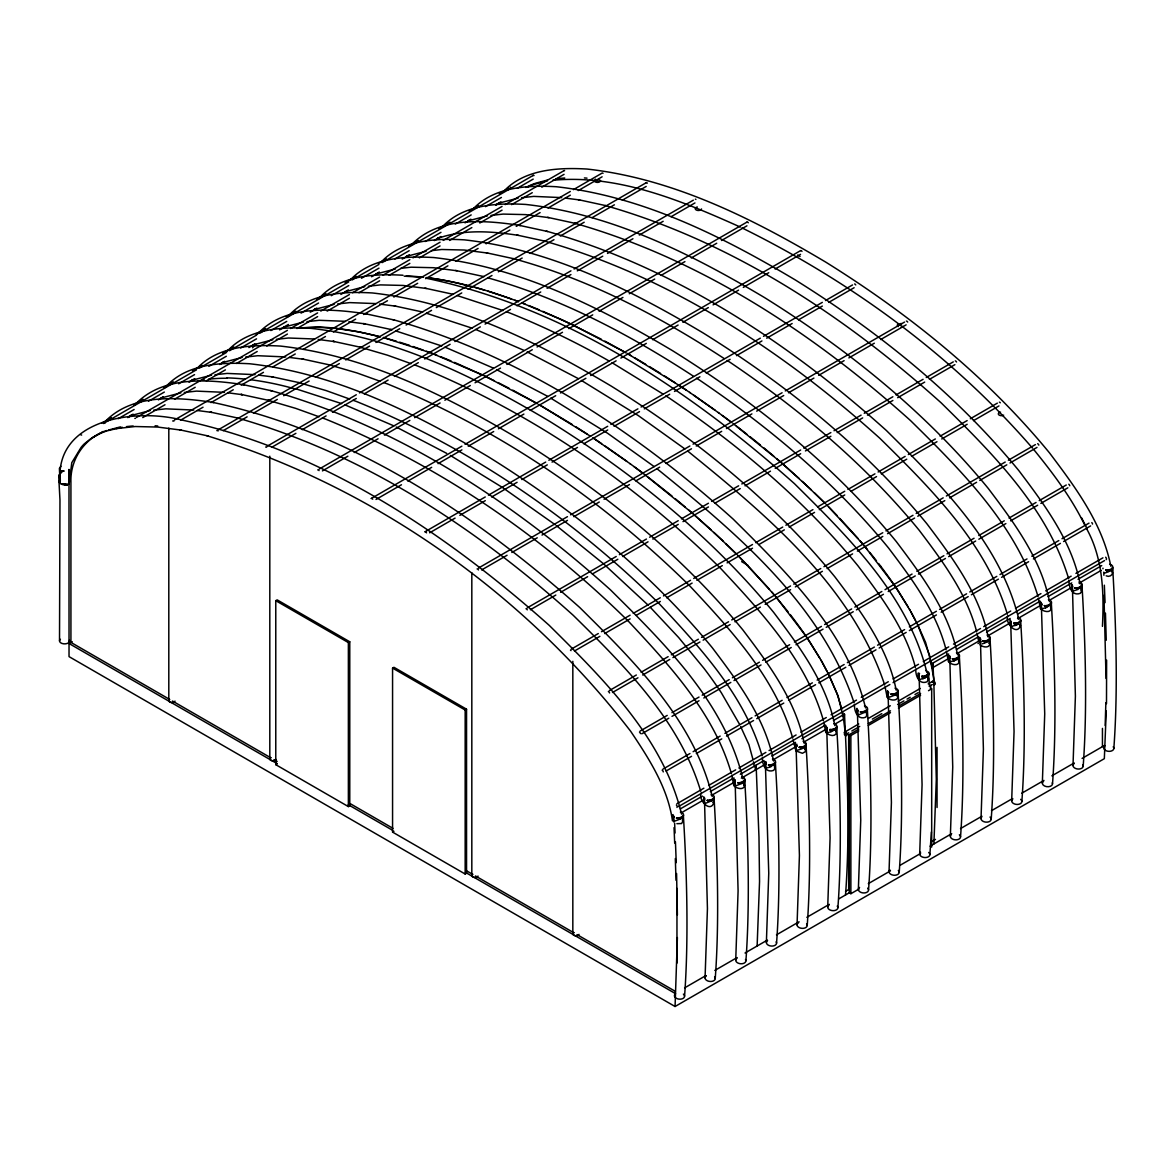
<?xml version="1.0" encoding="UTF-8"?>
<svg xmlns="http://www.w3.org/2000/svg" width="1175" height="1175" viewBox="0 0 1175 1175"><rect width="100%" height="100%" fill="white"/><g stroke="black" fill="none" stroke-linecap="round" stroke-linejoin="round"><path stroke-width="1.5" d="M677.387 937.562L675.067 1006.505L1104.338 758.668L1106.248 710.934M1106.497 703.663L1106.615 660.115M59.543 480.722C57.663 484.482 65.315 485.334 67.401 485.172M1105.161 725.504L1105.866 702.65M684.57 996.224C688.873 937.856 686.714 869.852 683.351 815.23L681.794 817.066L678.283 818.094C683.85 819.269 685.906 813.1 680.354 812.101M705.059 977.953L707.438 908.613L704.427 797.399M715.237 978.525C719.57 920.04 717.323 852.316 714.018 797.517L712.447 799.367L708.951 800.395C714.385 801.585 716.633 795.46 711.125 794.432M735.726 960.239L738.091 890.914L735.095 779.701M745.905 960.812C750.193 902.635 748.034 834.074 744.686 779.818M766.379 942.541L768.758 873.216L765.366 763.104M776.558 943.114C780.861 884.76 778.702 816.743 775.338 762.12L773.782 763.956L770.271 764.984C775.72 766.173 777.953 760.063 772.445 759.021M797.047 924.842L799.426 855.503L796.033 745.405M807.225 925.415C811.514 867.297 809.355 798.574 806.006 744.407M827.714 907.144L830.079 837.804L826.701 727.839M837.893 907.717C842.225 849.158 839.978 781.595 836.673 726.708L835.102 728.544L831.606 729.587C837.041 730.762 839.273 724.652 833.765 723.624M858.367 889.431L860.746 820.106L857.353 709.994M868.545 890.004C872.878 831.665 870.631 763.618 867.326 709.01L865.769 710.846L862.259 711.888C867.708 713.063 869.941 706.953 864.433 705.925M889.034 871.732L891.414 802.393L888.021 692.295M899.213 872.305C903.502 814.011 901.357 745.846 897.994 691.311L896.422 693.147L892.927 694.175C898.478 695.365 900.549 689.152 894.998 688.183M919.687 854.034L922.067 784.694L919.07 673.481M929.88 854.607L931.378 832.018M950.355 836.321L952.734 766.996L949.738 655.782M960.533 836.894C964.866 778.599 962.619 710.317 959.314 655.9M981.022 818.623L983.402 749.298L980.391 638.069M991.201 819.195C995.533 760.71 993.286 692.986 989.982 638.201L988.41 640.037L984.914 641.065C990.349 642.255 992.581 636.145 987.088 635.102M1011.675 800.924L1014.054 731.584L1010.662 621.487M1021.853 801.497C1026.186 743.276 1023.939 674.803 1020.649 620.488M1042.342 783.211L1044.722 713.886L1041.329 603.921M1052.521 783.798C1056.854 725.372 1054.621 657.501 1051.302 602.79L1049.745 604.626L1046.235 605.668C1051.669 606.843 1053.916 600.733 1048.408 599.705M1073.01 765.513L1075.389 696.188L1072.378 584.974M1083.188 766.085C1087.507 707.747 1085.274 639.699 1081.969 585.091L1080.398 586.927L1076.902 587.955C1082.337 589.145 1084.569 583.035 1079.061 581.992M1113.841 748.387C1118.189 689.828 1115.927 622.295 1112.637 567.393L1111.065 569.229L1107.555 570.257C1113.048 571.491 1115.104 565.204 1109.626 564.264M757.126 946.007L759.549 881.47L758.977 837.055L756.112 765.16L755.672 769.787L755.026 768.891M845.515 894.983C850.039 834.793 847.381 774.34 844.487 714.136L833.428 720.51M933.89 843.958L936.313 779.422L933.728 678.122L929.469 654.989L917.675 624.806M703.884 800.909L703.619 796.87M918.527 676.991L918.263 672.952M979.832 641.433L979.583 637.54M744.377 783.549L744.642 780.127L741.528 782.858L737.768 782.697L742.218 783.167M1051.008 606.52L1051.258 603.098L1048.159 605.83L1044.399 605.668L1048.849 606.138M703.443 800.366L704.501 803.039M734.111 782.668L735.109 785.282M796.43 749.87L795.842 745.567M827.141 732.231L826.48 727.913M858.176 715.134L857.133 710.214M888.476 696.819L887.801 692.516M919.129 679.121L918.468 674.817M844.487 714.136L844.047 718.762L843.4 717.866M948.636 653.99L932.862 663.097L932.436 667.738L930.189 659.792M713.974 797.854L710.875 800.557L707.1 800.395L711.565 800.865M989.923 638.539L986.824 641.227L983.064 641.08L987.529 641.535M1020.605 620.914L1017.491 623.528L1013.731 623.367L1018.182 623.837M673.158 816.434L673.833 820.737M1010.456 621.707L1011.073 625.952M1041.109 603.994L1041.212 607.416M1071.776 586.296L1072.819 591.216M59.058 482.014L60.351 480.032M60.542 471.748L58.75 477.006L60.542 471.748L58.75 477.006L59.969 500.007L59.514 640.948M60.322 479.797L60.175 482.161C54.373 419.049 135.11 407.901 181.552 419.974C321.039 449.687 444.003 531.717 549.166 625.306C603.289 679.018 663.023 737.577 681.573 814.143M673.716 817.359L673.216 818.637L672.952 814.569M703.884 800.939L704.368 799.661M713.24 802.496L713.666 801.423L713.181 802.672M735.036 781.962L734.537 783.24L734.287 779.172M743.907 784.797L744.318 783.725L743.834 784.973M765.703 764.249L765.204 765.527L764.94 761.473M774.575 767.099L775.294 762.428L772.195 765.145L768.435 764.998L772.886 765.454M796.356 746.551L795.872 747.829L795.607 743.76M805.227 749.386L805.962 744.715L802.863 747.447L799.088 747.285L803.553 747.755M827.024 728.852L826.524 730.13L826.275 726.062M857.691 711.139L857.192 712.417L856.928 708.363M866.562 713.989L867.282 709.318L864.183 712.05L860.423 711.888L864.873 712.344M888.344 693.441L887.859 694.719L887.595 690.65M918.512 677.02L919.012 675.742M927.883 678.577L928.617 673.907L925.503 676.638L921.743 676.477L926.194 676.947M949.679 658.029L949.18 659.307L948.915 655.253M989.203 643.18L989.629 642.093L989.13 643.357M1010.999 622.633L1010.5 623.91L1010.25 619.842M1019.871 625.467L1020.282 624.395L1019.797 625.643M1041.667 604.934L1041.168 606.212L1040.903 602.143M1072.32 587.221L1071.82 588.499L1071.571 584.445M1081.191 590.07L1081.925 585.4L1078.812 588.117L1075.052 587.97L1079.517 588.425M774.501 767.275L774.766 765.498L775.236 767.598L773.737 770.345C765.366 773.502 762.223 764.029 762.413 757.567M805.169 749.562L805.418 747.799L805.462 751.589L802.422 753.293L795.93 750.913L793.081 739.868M866.489 714.165L866.753 712.403L867.223 714.488L865.725 717.235C857.398 720.393 854.269 710.904 854.401 704.457M927.809 678.753L928.074 676.991L928.544 679.091L927.046 681.838C918.688 684.996 915.545 675.508 915.736 669.06M958.477 661.055L959.27 656.208L956.171 658.94L952.411 658.778L956.861 659.248M1050.523 607.769L1050.949 606.697M1081.118 590.247L1081.705 589.644M62.422 470.94L64.096 471.043L61.952 471.087L63.435 471.028L61.364 471.572L60.16 473.877L62.378 470.749M60.248 480.428L60.072 482.514L59.396 468.414L60.938 466.255M744.686 779.774L743.114 781.654L739.618 782.697C744.979 783.916 747.212 777.747 741.778 776.734M806.006 744.377L804.434 746.257L800.939 747.285C806.3 748.519 808.532 742.336 803.112 741.322M959.314 655.856L957.757 657.736L954.247 658.778C959.623 659.998 961.855 653.829 956.421 652.815M1020.649 620.459L1019.078 622.339L1015.567 623.367C1020.943 624.601 1023.175 618.417 1017.741 617.404M766.232 761.929L765.997 763.912L764.94 762.296M796.9 744.216L796.665 746.213L795.607 744.597M919.041 674.45L919.54 673.407M765.189 763.265L766.071 768.039M958.242 658.602L958.11 657.501M103.841 422.956C130.675 393.39 176.294 396.944 212.22 402.276L213.703 402.599M134.493 405.243C161.342 375.677 206.962 379.231 242.873 384.577L244.356 384.901M165.161 387.544C185.665 363.839 220.665 362.106 249.702 363.765C335.815 373.356 415.083 413.159 488.594 456.928C571.975 508.907 649.746 571.476 712.241 647.675C738.018 681.823 765.116 718.131 773.561 761.047M195.828 369.846C216.317 346.14 251.318 344.392 280.37 346.067C366.483 355.658 445.751 395.461 519.262 439.23C602.643 491.209 680.413 553.763 742.908 629.976C768.685 664.125 795.783 700.432 804.229 743.334M226.481 352.133C246.985 328.427 281.985 326.694 311.022 328.354C397.15 337.959 476.404 377.762 549.915 421.517C633.31 473.51 711.066 536.064 773.576 612.278C799.352 646.426 826.436 682.734 834.882 725.636M257.149 334.434C283.998 304.868 329.617 308.423 365.528 313.754L367.011 314.077M287.816 316.736C308.305 293.03 343.306 291.297 372.358 292.957C458.47 302.548 537.739 342.351 611.25 386.12C694.631 438.099 772.401 500.668 834.896 576.866C860.673 611.015 887.757 647.322 896.217 690.224M318.469 299.037C338.973 275.317 373.973 273.584 403.01 275.244M350.106 280.179C370.962 257.56 404.993 255.915 433.678 257.545C519.791 267.151 599.059 306.939 672.57 350.708C755.951 402.702 833.721 465.256 896.217 541.469C921.993 575.618 949.092 611.925 957.537 654.827M380.773 262.466C401.615 239.862 435.646 238.202 464.345 239.847C550.458 249.438 629.727 289.241 703.238 333.01C786.618 384.989 864.389 447.558 926.884 523.756C952.661 557.905 979.744 594.212 988.204 637.129M411.441 244.767C438.745 216.479 483.219 219.96 518.836 225.248L520.319 225.571M442.094 227.069C462.95 204.45 496.981 202.805 525.666 204.435C611.778 214.041 691.047 253.829 764.558 297.598C847.939 349.592 925.709 412.146 988.204 488.359C1013.981 522.508 1041.079 558.815 1049.525 601.717M472.761 209.356C493.603 186.752 527.634 185.107 556.333 186.737C642.446 196.328 721.714 236.131 795.225 279.9C878.606 331.893 956.377 394.447 1018.872 470.646C1044.648 504.795 1071.732 541.102 1080.178 584.019M503.429 191.657C524.27 169.053 558.301 167.393 586.986 169.038C673.113 178.629 752.367 218.433 825.878 262.201C909.274 314.18 987.029 376.749 1049.539 452.948C1075.301 487.096 1102.4 523.404 1110.845 566.306M255.959 344.334L254.769 345.435A101.079 58.353 60 0 0 252.522 347.815M59.969 472.835L61.364 471.572M712.946 800.219L705.382 803.392M804.934 747.109L803.788 747.902M834.514 730.145L835.587 729.411M866.254 711.712L858.69 714.885M1111.55 570.081L1110.404 570.874M681.133 818.711L674.714 821.105M742.453 783.299L736.035 785.693M957.17 659.337L950.678 661.775M987.822 641.638L984.165 643.239M1018.49 623.925L1011.998 626.363M103.15 431.489L90.695 438.774L84.321 443.842A101.079 58.353 60 0 0 81.031 447.499L71.763 462.715L69.09 484.32L68.987 469.413L69.031 656.619L675.067 1006.505M101.828 423.176L111.375 417.668M133.627 404.817L143.174 399.309M163.839 387.368L173.386 381.86M192.45 370.845L201.997 365.337M222.662 353.411L233.796 346.978M256.047 334.126L265.594 328.618M286.259 316.692L295.806 311.184M316.472 299.258L326.004 293.75M345.083 282.734L356.216 276.301M378.482 263.45L386.428 258.867M408.68 246.016L418.227 240.508M438.892 228.567L450.025 222.148M469.104 211.133L478.636 205.625M499.302 193.684L508.848 188.176M103.899 423.25L196.122 370.007M199.295 368.172L226.334 352.559M229.507 350.723L256.532 335.125M259.719 333.289L348.755 281.882M351.927 280.047L378.952 264.448M382.139 262.613L533.186 175.398M118.234 418.682L134.126 409.502M148.447 401.248L164.338 392.068M178.644 383.799L194.551 374.619M208.856 366.365L226.349 356.26M240.655 348.006L256.547 338.826M270.867 330.557L286.759 321.377M301.064 313.123L318.557 303.018M331.277 295.689L348.769 285.584M361.489 278.24L378.982 268.15M394.873 258.97L409.179 250.701M425.086 241.521L440.978 232.342M455.298 224.087L471.19 214.907M485.495 206.638L501.402 197.459M517.294 188.279L533.2 179.099M128.398 416.905L133.127 414.173M159.962 398.678L163.119 396.856M189.953 381.376L194.683 378.644M219.931 364.059L224.675 361.327M251.494 345.832L254.652 344.011M282.088 328.133L288.404 324.491M313.666 309.906L316.809 308.085M340.882 294.455L348.373 289.873M376.176 273.848L379.334 272.027M406.168 256.547L409.326 254.725M436.145 239.23L440.889 236.498M467.709 221.003L470.867 219.182M496.114 204.597L500.858 201.865M136.359 417.551L287.405 330.351M290.577 328.515L317.603 312.917M320.79 311.081L349.401 294.558M352.588 292.722L379.613 277.109M382.8 275.273L409.825 259.675M412.998 257.839L440.038 242.241M443.21 240.405L502.033 206.433M505.221 204.597L564.044 170.639M142.733 417.58L164.999 404.743M174.532 399.236L195.197 387.295M206.33 380.876L225.409 369.861M236.542 363.428L257.207 351.501M266.754 345.993L287.42 334.053M296.952 328.545L317.632 316.618M327.164 311.111L349.43 298.259M358.963 292.751L379.628 280.81M389.175 275.303L409.84 263.376M419.372 257.868L440.052 245.942M449.584 240.434L471.851 227.583M479.797 222.986L502.048 210.134M511.595 204.626L532.26 192.7M541.807 187.192L564.059 174.341M174.414 420.033L570.301 191.466M573.473 189.63L602.085 173.107A1.601 0.925 60 0 1 603.054 173.298M180.788 420.062L203.04 407.211M210.986 402.614L233.252 389.762M241.198 385.18L263.464 372.328M272.997 366.82L295.263 353.969M303.209 349.372L325.46 336.52M333.421 331.938L355.673 319.086M363.618 314.503L387.471 300.727M393.831 297.055L417.683 283.293M425.629 278.695L447.895 265.844M455.841 261.261L478.093 248.41M486.053 243.812L509.891 230.05M516.251 226.378L540.103 212.602M548.049 208.019L570.316 195.167M578.262 190.57L602.114 176.808M218.491 429.668L646.177 182.742M223.279 430.608L247.117 416.846M253.477 413.174L277.329 399.397M283.689 395.725L309.128 381.038M315.488 377.366L339.34 363.604M345.7 359.932L369.537 346.155M375.897 342.483L399.75 328.721M406.109 325.049L431.548 310.362M436.322 307.6L461.76 292.928M468.12 289.256L491.972 275.479M498.332 271.807L522.17 258.045M530.131 253.447L553.968 239.685M560.328 236.013L584.181 222.237M592.127 217.654L614.393 204.803M622.339 200.205L646.191 186.443M267.254 446.162L356.289 394.756M359.462 392.92L570.933 270.838M574.105 269.002L693.353 200.161M272.042 447.117L295.894 433.34M302.254 429.668L326.092 415.906M332.452 412.234L356.304 398.457M364.25 393.875L388.103 380.098M394.462 376.426L418.315 362.664M424.674 358.992L450.113 344.304M454.887 341.558L480.325 326.87M485.084 324.109L510.523 309.422M516.883 305.75L540.735 291.988M547.095 288.316L570.947 274.539M577.307 270.867L602.746 256.179M607.504 253.433L632.943 238.745M639.303 235.073L663.155 221.297M671.101 216.714L694.954 202.952M319.233 469.031L746.918 222.119M322.435 470.896L347.873 456.208M354.218 452.537L378.071 438.774M384.431 435.103L409.869 420.415M414.643 417.668L440.082 402.981M444.855 400.22L470.294 385.532M475.053 382.786L500.491 368.098M506.851 364.426L532.29 349.739M537.063 346.978L562.502 332.29M568.862 328.618L592.714 314.856M599.074 311.184L622.926 297.422M629.286 293.75L654.71 279.062M661.07 275.391L684.922 261.614M691.282 257.942L716.721 243.254M721.494 240.508L746.933 225.82M72.218 641.668L69.031 643.503L276.859 763.486M371.241 498.494L461.863 446.177M465.05 444.341L800.513 250.657M376.029 499.448L401.468 484.761M407.828 481.089L431.68 467.327M438.04 463.655L461.893 449.878M468.252 446.206L493.691 431.519M498.45 428.772L523.888 414.085M530.248 410.413L555.687 395.725M560.46 392.964L585.899 378.277M590.673 375.53L616.111 360.843M620.885 358.081L646.309 343.394M652.668 339.722L678.107 325.049M682.881 322.288L708.319 307.6M713.093 304.854L738.532 290.166M743.305 287.405L768.744 272.718M775.103 269.046L800.542 254.358M275.772 600.675L277.168 599.867L349.768 641.785L349.768 805.8L348.373 806.593L275.772 764.675L275.772 600.675L348.373 642.578L349.768 641.785M424.851 531.849L485.26 496.966M488.447 495.13L545.685 462.083M548.857 460.248L607.695 426.29M610.868 424.454L637.893 408.856M641.08 407.02L760.313 338.165M763.5 336.329L822.324 302.372M825.511 300.536L852.536 284.938M429.639 532.804L455.077 518.116M459.851 515.355L485.29 500.668M491.649 496.996L517.088 482.308M521.847 479.562L547.286 464.874M552.059 462.113L577.498 447.425M583.857 443.753L607.71 429.991M614.07 426.319L639.508 411.632M644.267 408.885L669.706 394.198M674.479 391.437L699.918 376.749M706.278 373.077L730.13 359.315M736.49 355.643L761.929 340.956M766.702 338.194L792.141 323.507M798.501 319.835L822.338 306.073M828.698 302.401L854.137 287.713M478.416 568.083L567.452 516.677M570.624 514.841L689.872 446.001M693.059 444.165L782.095 392.758M785.267 390.923L904.515 322.082M481.618 569.948L507.057 555.261M511.815 552.5L537.254 537.812M542.028 535.066L567.466 520.378M573.826 516.706L599.265 502.019M604.038 499.258L629.477 484.57M635.837 480.898L659.689 467.136M666.049 463.464L691.488 448.777M696.246 446.03L721.685 431.343M726.458 428.581L751.897 413.894M756.671 411.147L783.696 395.534M788.469 392.788L813.908 378.1M818.667 375.339L844.105 360.652M848.879 357.905L874.317 343.218M880.677 339.546L906.116 324.858M392.567 668.09L393.948 667.297L466.548 709.201L466.548 873.216L465.168 874.024L392.567 832.106L392.567 668.09L465.168 710.008L466.548 709.201M527.178 607.886L616.214 556.48M619.401 554.644L646.426 539.046M649.613 537.21L678.225 520.687M681.412 518.851L708.437 503.238M711.609 501.402L738.634 485.804M741.822 483.968L800.645 450.01M803.832 448.174L830.857 432.562M834.03 430.726L861.069 415.127M864.242 413.292L892.868 396.768M896.04 394.932L923.065 379.319M926.252 377.483L953.277 361.885M530.38 609.752L555.819 595.064M560.592 592.317L587.617 576.705M592.391 573.958L617.83 559.271M622.603 556.509L648.027 541.822M652.801 539.075L678.239 524.388M683.013 521.627L708.452 506.939M714.811 503.267L740.25 488.58M745.023 485.833L770.462 471.146M775.221 468.399L800.66 453.712M805.433 450.95L830.872 436.263M837.232 432.591L862.67 417.903M867.444 415.157L892.882 400.469M897.656 397.708L924.681 382.11M929.44 379.349L954.878 364.661M275.772 764.675L277.168 763.882M571.256 649.143L598.295 633.545M601.468 631.709L630.094 615.186M633.266 613.35L660.291 597.752M663.478 595.916L690.503 580.303M693.691 578.467L752.514 544.51M755.687 542.674L782.726 527.061M785.899 525.225L812.924 509.627M817.697 506.866L844.722 491.268M847.909 489.432L874.934 473.833M878.107 471.998L905.147 456.385M908.319 454.549L935.344 438.951M940.118 436.189L967.143 420.591M970.33 418.755L997.355 403.143M574.457 651.009L599.896 636.336M604.67 633.575L630.108 618.887M636.468 615.215L660.321 601.453M666.68 597.781L692.119 583.094M696.878 580.332L722.317 565.645M727.09 562.898L752.529 548.211M758.888 544.539L784.327 529.852M789.101 527.09L814.539 512.403M819.298 509.656L844.737 494.969M851.097 491.297L876.535 476.609M881.309 473.863L906.748 459.175M911.521 456.414L936.96 441.727M941.733 438.98L967.172 424.293M973.532 420.621L998.97 405.933M609.311 690.621L636.336 675.008M641.109 672.262L668.134 656.649M671.322 654.813L698.347 639.215M701.519 637.379L728.559 621.766M731.731 619.93L790.555 585.972M793.742 584.137L820.767 568.524M823.954 566.702L882.777 532.73M885.95 530.894L912.99 515.296M916.162 513.46L943.187 497.847M946.374 496.012L1005.198 462.054M1008.37 460.218L1035.41 444.605M612.513 692.486L637.952 677.799M642.71 675.038L669.75 659.439M672.923 657.603L699.947 641.991M703.135 640.155L730.16 624.557M734.933 621.795L760.372 607.108M765.145 604.361L790.584 589.674M795.343 586.913L822.382 571.314M827.141 568.568L852.58 553.88M857.353 551.119L882.792 536.432M887.566 533.685L914.591 518.072M917.763 516.236L944.803 500.638M949.562 497.877L976.601 482.279M979.774 480.443L1006.799 464.83M1009.986 462.994L1037.011 447.396M392.567 832.106L393.948 831.312M640.169 731.026L667.209 715.413M671.968 712.667L699.008 697.054M702.18 695.218L729.205 679.62M732.392 677.784L759.417 662.171M762.604 660.335L789.629 644.737M794.403 641.976L821.428 626.378M824.6 624.542L851.64 608.944M854.812 607.108L881.837 591.495M885.025 589.659L912.05 574.061M916.823 571.3L943.848 555.702M947.021 553.866L974.06 538.253M978.819 535.506L1004.258 520.819M1009.031 518.058L1036.056 502.459M1039.243 500.623L1066.268 485.011M641.785 733.802L668.81 718.204M671.997 716.368L699.022 700.755M703.796 698.009L730.821 682.396M733.993 680.56L761.033 664.962M765.792 662.201L791.23 647.513M796.004 644.767L823.029 629.154M826.216 627.318L853.241 611.72M856.413 609.884L883.453 594.286M888.212 591.524L915.252 575.926M918.424 574.09L945.449 558.477M948.636 556.642L975.661 541.043M978.848 539.207L1005.873 523.595M1010.647 520.848L1037.672 505.235M1040.844 503.399L1067.869 487.801M662.92 769.14L689.945 753.527M693.118 751.692L720.158 736.093M724.916 733.347L751.956 717.734M755.128 715.898L782.153 700.3M786.927 697.539L812.366 682.851M817.139 680.105L844.164 664.492M847.351 662.656L874.376 647.058M877.549 645.222L904.588 629.609M909.347 626.863L936.387 611.25M939.559 609.414L966.584 593.816M969.772 591.98L996.797 576.382M999.969 574.546L1027.009 558.933M1031.767 556.186L1058.807 540.573M1061.98 538.738L1089.005 523.139M666.107 771.006L691.546 756.318M696.32 753.557L721.758 738.884M726.532 736.123L753.557 720.525M756.744 718.689L783.769 703.076M788.543 700.329L815.567 684.717M818.74 682.881L845.78 667.283M848.952 665.447L875.977 649.834M879.164 647.998L906.189 632.4M909.362 630.564L936.402 614.951M941.16 612.204L968.2 596.606M971.373 594.77L998.398 579.158M1001.585 577.322L1028.61 561.723M1033.383 558.962L1060.408 543.364M1063.595 541.528L1090.62 525.915M676.844 803.817L703.869 788.205M708.643 785.458L735.668 769.845M738.855 768.009L765.88 752.411M769.052 750.575L796.092 734.962M800.851 732.216L826.289 717.528M831.063 714.782L856.502 700.094M861.275 697.333L888.3 681.735M893.073 678.974L918.512 664.286M923.286 661.54L948.71 646.852M953.483 644.091L980.508 628.493M983.695 626.657L1010.72 611.044M1015.494 608.298L1040.933 593.61M1045.706 590.849L1071.145 576.161M1075.903 573.415L1102.943 557.817M678.445 806.593L889.901 684.511M893.088 682.675L1104.544 560.592M680.34 808.885L702.444 796.136M710.332 791.568L734.008 777.909M740.323 774.266L763.985 760.592M771.887 756.039L795.548 742.365M801.864 738.722L825.54 725.063M956.538 649.437L978.628 636.674M986.515 632.121L1010.192 618.447M1018.079 613.893L1040.183 601.145M1048.071 596.577L1071.747 582.918M1078.048 579.275L1101.724 565.601M681.368 812.777L703.472 800.028M711.36 795.46L733.45 782.712M741.337 778.158L765.013 764.484M772.915 759.931L796.577 746.257M804.478 741.704L826.568 728.955M834.456 724.387L843.929 718.924M932.304 667.899L948.093 658.793M957.552 653.329L979.656 640.566M987.543 636.013L1009.633 623.249M1017.535 618.696L1041.197 605.037M1049.099 600.469L1071.189 587.72M1079.076 583.167L1101.181 570.404M977.997 643.548L981.14 641.726M844.531 732.187L858.734 723.976M868.207 718.512L890.297 705.764M898.185 701.196L920.289 688.447M928.177 683.894L932.906 681.162M848.673 732.789L845.515 734.61L842.637 711.933M851.831 730.967L859.718 726.414M872.349 719.115L881.808 713.651M897.597 704.545L903.913 700.902M907.056 699.081L910.214 697.26M914.958 694.513L918.116 692.692M929.161 686.317L932.318 684.496M858.808 889.137L850.876 893.705L849.305 892.794L849.305 734.61L858.808 729.117M868.31 723.638L890.488 710.831M898.42 706.248L920.598 693.441M849.305 734.61L850.876 735.521L858.808 730.953M868.31 725.46L890.488 712.652M898.405 708.084L920.598 695.277M928.514 690.694L931.687 688.873L931.687 847.058L930.101 846.147M845.515 891.34L848.673 889.519L848.673 734.61M930.732 842.137L935.476 839.405M684.599 987.881L705.837 975.617M714.811 970.433L737.077 957.581M745.023 952.998L767.275 940.147M776.469 934.845L799.073 921.788M806.843 917.308L829.286 904.353M838.832 898.846L849.951 892.413M931.041 845.603L951.706 833.663M960.518 828.581L981.918 816.228M991.45 810.721L1012.453 798.589M1021.663 793.287L1043.929 780.435M1051.875 775.838L1074.126 762.986M1082.087 758.404L1104.338 745.552M868.31 883.644L890.488 870.837M899.991 865.343L920.598 853.461M495.644 205.155L500.007 202.776L498.508 203.231L518.131 198.134M464.992 222.853L469.339 220.474L467.856 220.929L487.463 215.833M434.324 240.567L438.686 238.187L437.188 238.628C463.185 229.066 491.532 231.167 518.395 235.367M402.217 259.058L408.019 255.886L406.521 256.341L426.143 251.244M371.55 276.757L377.351 273.584L375.868 274.039L395.476 268.943M310.229 312.168L316.031 308.996L314.533 309.436L334.155 304.354M279.562 329.867L285.363 326.694L283.88 327.149L303.488 322.053M248.894 347.565L254.711 344.392M219.696 364.485L224.043 362.106L222.545 362.546L242.167 357.45M189.028 382.183L193.376 379.804L191.892 380.259L211.5 375.163M158.361 399.882L162.723 397.502L161.225 397.958L180.847 392.861M127.708 417.595L132.055 415.216L130.557 415.656L150.18 410.56M527.428 187.222L532.187 184.886L547.477 180.818M106.705 430.535C84.894 437.688 70.118 459.131 70.926 482.029L70.926 642.402L169.288 699.198M60.88 472.218L63.435 471.028M1108.833 571.652L1104.838 573.033M1078.165 589.365L1073.318 590.966M1045.544 607.827L1047.498 607.064M830.901 731.746L832.869 730.982M769.581 767.143L771.549 766.394M802.202 748.681L797.37 750.282M1045.53 607.769L1042.666 608.665M982.197 643.841L984.195 643.18M830.887 731.687L828.023 732.583M769.566 767.099L766.702 767.995M345.2 291.738L364.823 286.641M253.213 344.848L272.835 339.751M108.408 430.079L120.291 426.922M920.01 679.473L926.429 677.079L927.574 675.375M889.357 697.186L895.776 694.792L896.907 693.088M547.33 180.113L535.859 183.153A206.271 119.086 60 0 0 525.827 187.457M198.105 380.994L200.117 380.568M202.173 380.186L204.259 379.833M122.185 427.215L106.587 430.99A206.271 119.086 60 0 0 92.091 437.849M67.342 483.924L62.892 484.188M555.746 178.776L564.749 177.998M521.597 197.738L533.758 196.387L561.723 197.62M490.944 215.451L503.091 214.085L525.651 214.614L549.048 217.669M431.357 250.657L441.771 249.497L464.331 250.025L487.728 253.08L486.244 252.757L514.753 258.941L513.313 258.632C588.807 279.107 658.852 315.899 724.079 358.493M400.69 268.355L411.103 267.195L433.663 267.724L457.075 270.779M368.289 286.259L380.436 284.893L403.01 285.437L426.407 288.477M337.622 303.958L349.783 302.607L375.941 303.605M306.969 321.656L319.115 320.305L345.274 321.304M276.301 339.369L288.448 338.003L314.621 339.002M245.648 357.068L257.795 355.717L285.76 356.95M214.981 374.766L227.127 373.415L255.093 374.649M208.533 379.231L212.969 378.776A353.073 203.848 60 0 1 222.251 378.277L227.113 378.232M184.313 392.479L196.475 391.113L224.425 392.347M153.661 410.178L165.807 408.827L193.772 410.06M126.474 426.613L130.895 426.158A353.073 203.848 60 0 1 133.172 425.982M116.046 428.655L135.14 426.525L157.7 427.054L181.112 430.109L179.613 429.786L208.122 435.969M552.793 180.274C618.373 174.135 681.691 200.822 740.309 227.054M299.111 327.957L317.97 327.238M300.08 327.869L315.825 327.208L335.169 328.339M1110.169 570.727L1105.793 570.272L1109.479 570.418L1112.108 568.906C1113.048 566.232 1111.902 575.383 1112.049 570.771C1114.164 574.443 1109.479 577.674 1106.174 575.823M895.541 694.645L891.149 694.19L894.851 694.337L897.95 691.62L897.215 696.276L897.406 694.689C900.094 701.284 889.872 701.387 887.184 697.142M834.206 730.057L829.829 729.602L833.516 729.748L836.145 728.236C837.085 725.562 835.939 734.713 836.086 730.101L836.174 733.788C833.56 737.312 828.463 734.83 825.863 732.554M683.307 815.641L680.207 818.255L676.447 818.108L680.898 818.564M404.215 276.184L423.558 277.315M62.804 484.144L65.154 484.262L61.893 484.012M426.011 277.579C457.78 281.31 488.653 290.475 518.542 301.623M336.402 328.457L358.801 331.864L379.246 336.447M565.322 198.09L579.716 199.97M379.54 304.075L395.74 306.176M348.887 321.774L365.087 323.889L363.589 323.566L392.097 329.749L390.658 329.441M318.219 339.472L334.42 341.587L332.936 341.264L361.43 347.447M289.358 357.42L303.752 359.286M258.691 375.119L273.099 376.999M228.038 392.817L242.432 394.697L240.948 394.374L269.442 400.558L268.003 400.249L295.571 408.327L319.071 416.772M197.371 410.516L211.764 412.396L210.281 412.072L238.789 418.271L237.35 417.947C363.677 453.917 476.301 528.148 573.253 615.333C624.498 665.799 679.591 720.525 700.726 791.23M799.162 747.3L801.321 747.785M578.232 199.647L606.726 205.831M547.565 217.346L576.073 223.529M546.272 231.211L547.712 231.519C675.126 267.768 788.704 342.645 886.449 430.564C940.573 484.291 1000.322 542.85 1018.857 619.416M518.836 225.248L547.712 231.519M516.912 235.044L545.406 241.242M455.577 270.456L484.085 276.639M426.848 278.358C566.335 308.056 689.299 390.1 794.462 483.674C848.585 537.386 908.334 595.96 926.869 672.526M424.924 288.154L453.418 294.352M394.257 305.867L422.765 312.051M392.964 319.718L394.403 320.026C521.817 356.275 635.381 431.152 733.141 519.086C787.265 572.798 846.999 631.372 865.549 707.938M365.528 313.754L394.403 320.026M302.269 358.963L330.777 365.161M271.601 376.676L300.11 382.859M270.309 390.526L271.748 390.834C399.162 427.083 512.741 501.975 610.501 589.894C664.609 643.606 724.358 702.18 742.894 778.746M242.873 384.577L271.748 390.834M212.22 402.276C351.707 431.974 474.671 514.018 579.833 607.592C633.942 661.305 693.691 719.878 712.241 796.444M768.509 765.013L770.741 765.513M737.841 782.712L740.074 783.226M707.174 800.41L709.406 800.924M676.55 818.123L678.753 818.623M676.888 823.675L681.647 823.543L683.233 820.268M383.535 337.563L396.386 341.205M383.373 337.519L430.153 352.647M295.16 388.587L341.602 403.598M475.097 287.405L484.761 290.181M605.301 205.522C731.628 241.477 844.252 315.723 941.204 402.893C992.449 453.374 1047.542 508.085 1068.677 578.79M574.634 223.221C700.976 259.176 813.599 333.421 910.537 420.591C961.782 471.072 1016.874 525.783 1038.01 596.489M543.966 240.919C670.308 276.889 782.932 351.119 879.869 438.304C931.129 488.785 986.207 543.496 1007.357 614.202M487.816 277.843C561.4 298.391 629.668 334.64 693.412 376.191M457.148 295.542L503.047 310.553M426.481 313.255L472.394 328.266M395.828 330.953L441.727 345.964M359.991 347.139L387.559 355.217L411.059 363.662M329.338 364.852L356.892 372.916L380.406 381.376M298.67 382.551L326.224 390.614L349.739 399.074M206.683 435.661C373.635 486.612 524.314 593.302 630.725 731.364C648.997 758.639 667.811 787.749 672.482 820.899M488.036 291.165L511.492 299.023M399.662 342.189L409.59 345.362M412.939 346.493L423.103 350.047M925.65 670.47L928.676 672.232L929.102 674.553L923.579 676.477L928.147 674.597L928.382 672.629L929.528 685.715M506.41 311.772L509.774 312.976C543.878 326.65 577.028 342.703 608.958 360.916M475.743 329.47L523.991 350.385M445.09 347.168L493.338 368.098M414.423 364.867L417.786 366.086C531.085 412.146 633.898 482.793 720.804 568.582C762.281 612.953 806.285 660.688 823.381 720.407M383.755 382.58L387.118 383.784C500.418 429.844 603.245 500.491 690.136 586.281C731.614 630.667 775.632 678.386 792.714 738.12M353.102 400.278L356.451 401.483C469.765 447.543 572.577 518.19 659.469 603.979C700.946 648.365 744.965 696.099 762.061 755.819M322.435 417.977L325.798 419.181C439.097 465.256 541.91 535.903 628.816 621.692C670.293 666.063 714.297 713.798 731.393 773.517M514.914 300.271L518.366 301.549M426.54 351.296L436.924 355.232M521.641 302.798L562.458 320.011L601.336 339.237M431.71 353.22L483.748 375.574M521.817 302.856L525.298 304.193M345.068 404.905L393.787 425.849M528.794 305.573L539.369 309.877M440.419 356.598L450.98 360.901M542.909 311.375L571.755 324.373M454.534 362.399L483.38 375.398M527.193 351.912L578.291 378.614M496.54 369.626L547.638 396.313M572.974 324.961L625.952 352.735L604.875 341.117M484.599 375.985L494.367 380.744M396.225 427.01L446.676 453.359M485.363 376.353L537.533 403.745L512.799 390.173M741.954 227.877C851.478 281.897 952.337 355.628 1032.487 448.116M498.038 382.58L509.098 388.235M630.872 355.555L627.186 353.44L679.943 385.914M797.605 255.019L800.087 256.444M450.392 455.474L502.254 487.346L555.026 524.623M741.66 561.665L747.976 565.322M930.101 687.962L931.687 688.873M172.461 701.02L270.823 757.816M273.995 759.638L277.168 761.473M350.15 803.612L392.979 828.346M465.961 870.469L472.306 874.141M475.478 875.962L573.841 932.759M577.013 934.595L675.375 991.377M348.255 804.699L392.67 830.343M465.653 872.482L675.067 993.389M979.906 644.693C982.52 647.322 989.938 648.644 989.864 643.239M634.588 357.714L645.751 364.323M612.028 362.708L662.759 393.889M581.375 380.421L638.231 415.539L684.878 448.938M550.708 398.119L607.578 433.237L654.211 466.637M649.452 366.571L660.57 373.444M572.196 424.469L538.782 404.45L590.628 436.322M664.272 375.78L675.331 382.888M575.897 426.804L586.957 433.913M727.149 360.461L730.218 362.429C800.16 409.796 865.637 464.771 919.232 530.336C942.585 561.239 966.937 593.757 976.689 631.9M696.481 378.159L699.566 380.127C769.493 427.494 834.97 482.47 888.564 548.035C911.932 578.937 936.269 611.455 946.022 649.599M665.828 395.857L668.898 397.84C738.825 445.193 804.302 500.183 857.897 565.733C881.265 596.636 905.602 629.154 915.369 667.297M679.018 385.297L686.347 390.173M681.148 386.707L689.989 392.626M592.773 437.732L630.461 463.963M594.3 438.745L601.615 443.665M689.622 392.377L718.836 412.939M693.632 395.108L715.267 410.339M605.257 446.133L626.892 461.364M718.322 412.557L731.173 422.104M629.947 463.582L642.798 473.128M722.39 415.539L731.79 422.559M634.015 466.563L643.415 473.584M687.683 451.053C766.188 514.709 851.846 585.972 884.702 685.01M657.031 468.766C735.521 532.407 821.178 603.671 854.049 702.709M732.965 423.441L780.626 462.025M643.959 474.01L692.251 513.049M556.201 525.504L603.465 563.736L648.248 605.242M736.446 426.114L746.83 434.163M648.071 477.138L672.056 496.085M750.267 436.865L760.431 445.061M763.779 447.807L773.723 456.106M675.405 498.832L685.333 507.13M776.983 458.882L799.22 478.548M688.609 509.921L710.846 529.587M781.727 462.979L811.382 489.902M693.353 514.004L723.007 540.926M1040.492 608.621C1042.68 611.441 1051.155 613.82 1051.184 607.827M948.504 661.731C950.692 664.551 959.167 666.93 959.197 660.938M733.876 785.649C736.049 788.469 744.524 790.848 744.568 784.856M802.349 481.427L825.834 504.016M713.959 532.451L736.211 553.807M814.348 492.751L825.012 503.194M725.974 543.775L736.637 554.218M826.906 505.088L862.964 544.216M737.459 555.041L769.493 589.321M650.157 607.152L678.636 637.511L703.987 668.34A266.035 153.602 60 0 1 721.362 692.809L739.428 724.079M828.801 506.998L837.114 515.561M740.412 558.022L745.993 563.721M748.592 566.438L774.575 595.24M839.817 518.41L857.882 538.297M1102.928 568.744L1103.002 568.201M860.32 541.132L867.458 549.577M771.946 592.156L788.072 611.778M864.036 545.494L894.865 585.899M775.662 596.518L805.712 635.793M869.764 552.382L876.462 560.754M1033.662 449.452C1052.888 473.055 1071.394 497.642 1084.775 525.107M878.621 563.53L880.736 566.291M790.232 614.554L792.361 617.316A266.035 153.602 60 0 1 809.737 641.785L821.839 661.628M895.629 587.059L908.158 606.976M806.491 636.938L819.768 658.015M1041.226 607.431L1040.727 605.639L1041.784 608.312M949.238 660.541L948.739 658.749L949.752 661.363M1071.571 585.268L1072.628 586.868L1072.334 585.899M1040.903 602.966L1041.961 604.567L1041.682 603.597M1010.25 620.679L1011.293 622.265L1011.014 621.311M979.583 638.377L980.64 639.978L980.347 639.009M948.915 656.076L949.973 657.677L949.694 656.707M918.263 673.789L919.305 675.375L919.026 674.406M887.595 691.488L888.652 693.074L888.373 692.119M856.928 709.186L857.985 710.802L857.706 709.832M826.275 726.899L827.317 728.485L827.038 727.516M734.287 779.994L735.33 781.595L735.051 780.626M703.619 797.707L704.677 799.294L704.398 798.324M672.967 815.406L674.009 817.007L673.73 816.038M910.214 610.589L898.111 590.761A266.035 153.602 60 0 0 880.736 566.306M909.377 609.076L915.472 620.4M821.002 660.1L827.097 671.424M910.831 611.69L917.132 623.705M822.441 662.715L828.757 674.729M1081.529 517.749L1087.183 528.853M1086.317 528.177C1103.119 558.096 1104.074 592.964 1102.444 626.363M827.817 673.055L829.051 675.566M917.425 624.542L918.615 626.98M740.661 726.591L748.886 744.553L752.764 758.712M829.286 675.845L837.158 694.087L841.858 708.98M830.226 678.004L838.098 695.938L842.945 716.089M918.747 627.024L925.636 642.505L929.528 656.663M59.205 480.898L59.852 482.396M1081.382 588.469L1081.852 590.57L1080.354 593.316C1071.997 596.474 1068.853 587.001 1069.044 580.538M918.072 676.447L918.571 678.239M887.419 694.161L887.903 695.938M856.751 711.859L857.251 713.651M826.098 729.558L826.583 731.349M795.431 747.271L795.916 749.048M978.643 640.962L977.057 633.648M754.57 767.113L753.425 761.841M1038.377 598.251L1040.433 608.459M1007.709 615.95C1004.757 623.044 1017.021 636.292 1020.517 625.526M946.389 651.361L948.445 661.569M885.069 686.758L887.11 696.981M823.748 722.17L825.79 732.392M731.761 775.28L733.802 785.487M701.093 792.978C698.126 800.072 710.39 813.32 713.901 802.554M932.877 663.111L933.817 681.941M673.774 822.001L673.378 816.214M1103.766 572.166L1103.898 575.295M674.626 823.132L675.067 833.016M674.039 827.641L674.7 843.121M1104.338 585.179L1105.058 602.628M675.434 841.741L676.242 862.67M1103.971 595.284L1106.042 678.474M1105.455 613.086L1106.248 640.228M675.317 858.558L676.022 880.281M676.58 873.51L677.387 914.914M1102.444 728.412L1102.444 746.639M937.048 747.373L937.048 807.504M930.732 685.407L930.732 689.049M850.876 735.521L850.876 893.705M676.962 888.418L676.962 963.133M572.827 661.334L572.827 933.978M471.821 572.812L471.821 875.669M465.168 710.008L465.168 874.024M348.373 642.578L348.373 806.593M269.809 456.179L269.809 759.035M168.803 428.082L168.803 700.711M844.208 732.568A1.968 1.131 60 0 1 846.323 733.038A1.968 1.131 60 0 1 846.397 735.623A1.968 1.131 60 0 1 844.252 733.817M932.524 682.293A1.968 1.131 60 0 1 933.831 681.221A1.968 1.131 60 0 1 935.285 683.732A1.968 1.131 60 0 1 933.699 684.335M1003.656 415.142A3.128 1.807 0 0 1 998.75 414.775A3.128 1.807 0 0 1 1000.557 412.131M902.929 326.4A3.128 1.807 0 0 1 901.313 327.047M898.229 326.591A3.128 1.807 0 0 1 898.934 323.742M900.652 323.522A3.128 1.807 0 0 1 901.739 323.683M701.519 208.944A3.128 1.807 0 0 1 698.493 210.487A3.128 1.807 0 0 1 695.35 209.032A3.128 1.807 0 0 1 697.333 206.991M600.513 180.348A3.128 1.807 0 0 1 597.414 182.404A3.128 1.807 0 0 1 594.33 180.348M595.211 179.32A3.128 1.807 0 0 1 595.549 179.158M598.912 179.011A3.128 1.807 0 0 1 599.294 179.158M579.011 934.36A3.128 1.807 0 0 1 574.355 935.535A3.128 1.807 0 0 1 573.914 932.612M478.005 876.051A3.128 1.807 0 0 1 473.349 877.211A3.128 1.807 0 0 1 472.908 874.303M275.993 759.417A3.128 1.807 0 0 1 271.337 760.578A3.128 1.807 0 0 1 270.896 757.669M174.987 701.108A3.128 1.807 0 0 1 170.434 702.298A3.128 1.807 0 0 1 169.729 699.448M676.374 805.051A1.601 0.925 60 0 1 676.962 807.431M1105.646 557.214A1.601 0.925 60 0 1 1106.248 559.594M662.127 770.139A1.601 0.925 60 0 1 663.258 771.916M1091.795 522.611A1.601 0.925 60 0 1 1092.53 524.079M639.464 732.069A1.601 0.925 60 0 1 640.478 733.597M1068.751 484.232A1.601 0.925 60 0 1 1069.749 485.745M608.371 691.532A1.601 0.925 60 0 1 609.561 692.971M1037.642 443.695A1.601 0.925 60 0 1 1038.832 445.134M570.477 650.142A1.601 0.925 60 0 1 571.021 650.627M999.352 402.158A1.601 0.925 60 0 1 1000.292 402.79M526.003 608.738A1.601 0.925 60 0 1 527.252 609.84M955.275 360.901A1.601 0.925 60 0 1 956.523 361.988M477.079 568.92A1.601 0.925 60 0 1 478.431 569.919M906.366 321.083A1.601 0.925 60 0 1 907.702 322.082M425.335 531.805A1.601 0.925 60 0 1 426.51 532.877M854.607 283.953A1.601 0.925 60 0 1 855.738 284.938M371.373 498.45A1.601 0.925 60 0 1 372.725 499.228M800.645 250.613A1.601 0.925 60 0 1 801.996 251.391M317.705 469.927A1.601 0.925 60 0 1 319.057 470.602M746.977 222.09A1.601 0.925 60 0 1 748.328 222.765M265.668 447.087A1.601 0.925 60 0 1 266.637 447.264M695.35 199.177A1.601 0.925 60 0 1 695.908 199.427M216.846 430.623A1.601 0.925 60 0 1 218.095 430.975M646.118 182.771A1.601 0.925 60 0 1 647.366 183.138M172.71 421.032A1.601 0.925 60 0 1 173.871 421.193M134.831 418.447A1.601 0.925 60 0 1 135.331 418.447M564.103 170.61A1.601 0.925 60 0 1 564.602 170.61M103.65 423.558A1.601 0.925 60 0 1 104.795 423.367M532.951 175.648A1.601 0.925 60 0 1 534.067 175.53M81.104 435.147A1.601 0.925 60 0 1 81.648 435.044M510.288 187.398A1.601 0.925 60 0 1 510.567 187.207M1113.21 746.786A5.097 3.231 5.2 0 1 1111.741 750.884A5.097 3.231 5.2 0 1 1105.029 750.105A5.097 3.231 5.2 0 1 1104.852 745.802M1082.777 764.778A5.097 3.231 5.2 0 1 1080.809 768.685A5.097 3.231 5.2 0 1 1074.258 767.716A5.097 3.231 5.2 0 1 1074.2 763.515M1052.286 782.8A5.097 3.231 5.2 0 1 1046.44 786.618A5.097 3.231 5.2 0 1 1043.532 781.213M1020.693 799.352A5.097 3.231 5.2 0 1 1020.252 803.759A5.097 3.231 5.2 0 1 1013.276 803.362A5.097 3.231 5.2 0 1 1012.865 798.912M990.026 817.066A5.097 3.231 5.2 0 1 989.82 821.325A5.097 3.231 5.2 0 1 983.108 821.354A5.097 3.231 5.2 0 1 981.668 817.095M959.358 834.764A5.097 3.231 5.2 0 1 959.035 839.097A5.097 3.231 5.2 0 1 952.191 838.921A5.097 3.231 5.2 0 1 951.265 834.544M928.705 852.462A5.097 3.231 5.2 0 1 928.382 856.795A5.097 3.231 5.2 0 1 921.523 856.619A5.097 3.231 5.2 0 1 920.598 852.242M898.317 870.425A5.097 3.231 5.2 0 1 897.48 874.626A5.097 3.231 5.2 0 1 890.738 874.244A5.097 3.231 5.2 0 1 889.93 869.955M867.664 888.124A5.097 3.231 5.2 0 1 866.709 892.383A5.097 3.231 5.2 0 1 859.85 891.796A5.097 3.231 5.2 0 1 859.557 887.433M837.246 906.101A5.097 3.231 5.2 0 1 835.777 910.199A5.097 3.231 5.2 0 1 829.065 909.421A5.097 3.231 5.2 0 1 828.904 905.132M806.593 923.814A5.097 3.231 5.2 0 1 804.993 927.956A5.097 3.231 5.2 0 1 798.207 926.972A5.097 3.231 5.2 0 1 798.545 922.639M776.146 941.807A5.097 3.231 5.2 0 1 774.178 945.713A5.097 3.231 5.2 0 1 767.642 944.744A5.097 3.231 5.2 0 1 767.569 940.543M745.479 959.505A5.097 3.231 5.2 0 1 743.525 963.412A5.097 3.231 5.2 0 1 736.975 962.442A5.097 3.231 5.2 0 1 736.916 958.242M714.606 976.924A5.097 3.231 5.2 0 1 713.137 981.022A5.097 3.231 5.2 0 1 706.425 980.229A5.097 3.231 5.2 0 1 706.248 975.94M683.395 994.094A5.097 3.231 5.2 0 1 682.969 998.486A5.097 3.231 5.2 0 1 675.992 998.089A5.097 3.231 5.2 0 1 675.581 993.653M69.472 640.052A5.097 2.952 0 0 1 63.861 643.856A5.097 2.952 0 0 1 60.41 639.273M584.386 177.939A537.474 310.303 60 0 1 587.015 178.145M406.256 275.905A531.732 306.998 60 0 1 421.913 277.065M427.377 277.697A531.732 306.998 60 0 1 468.825 286.039M317.867 326.914A537.474 310.303 60 0 1 380.436 337.019M226.995 377.865A531.732 306.998 60 0 1 245.149 379.114M250.613 379.745A531.732 306.998 60 0 1 295.233 388.969M155.115 425.776A531.732 306.998 60 0 1 157.744 425.996M672.79 818.02L673.275 819.856L672.776 818.079M1010.074 623.293L1010.559 625.115L1010.059 623.337M1071.394 587.882L1071.879 589.718L1071.394 587.941M682.998 819.122L682.513 820.385L682.998 819.122M924.916 677.843L922.889 678.636L924.916 677.843M1016.904 624.733L1014.818 625.541L1016.845 624.762M955.583 660.13L953.498 660.938L955.51 660.174M67.283 485.157L65.139 485.202L67.283 485.157M1107.805 570.683L1105.793 570.272L1107.805 570.683M1077.152 588.396L1075.125 587.985L1077.152 588.396M1046.484 606.094L1044.472 605.683L1046.484 606.094M1015.817 623.793L1013.805 623.382L1015.817 623.793M985.164 641.506L983.137 641.095L985.164 641.506M954.497 659.204L952.484 658.793L954.497 659.204M923.829 676.903L921.817 676.492L923.829 676.903M893.176 694.616L891.149 694.19L893.176 694.616M862.509 712.314L860.497 711.903L862.509 712.314M831.841 730.013L829.829 729.602L831.841 730.013M985.296 641.565L983.137 641.095L985.296 641.565M923.976 676.976L921.817 676.492L923.976 676.976M1077.284 588.455L1075.169 587.985L1077.358 588.484M1046.631 606.153L1044.502 605.683L1046.69 606.197M1015.964 623.866L1013.849 623.382L1016.037 623.896M954.643 659.263L952.514 658.793L954.717 659.307M862.656 712.373L860.526 711.903L862.729 712.403M1108.025 570.786L1105.837 570.286L1108.025 570.786M893.382 694.704L891.193 694.205L893.382 694.704M832.062 730.116L829.873 729.602L832.062 730.116M796.665 746.184L796.386 745.229L796.665 746.213M765.997 763.897L765.718 762.928L765.997 763.912M765.263 766.746L764.778 765.028L765.263 766.746"/></g></svg>
